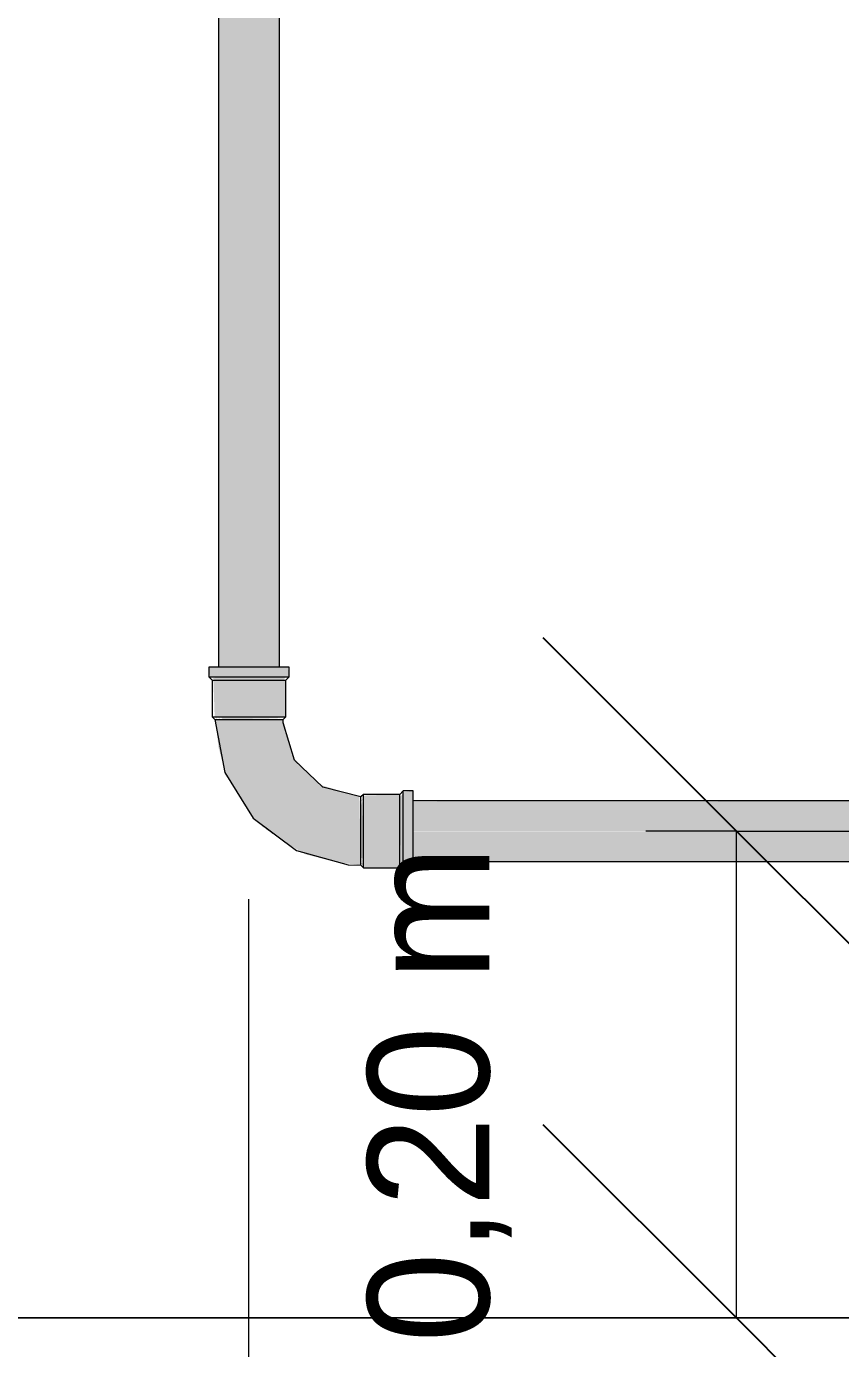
# Model space of a CAD drawing. Header units: metres. Extents: x 147 to 427, y -16 to 162.
# Drawn here: x 389.486 to 389.821, y -0.013 to 0.531 of the extents above; entities that cross this region are included whole.
import ezdxf

# ---------------------------------------------------------------- set-up
doc = ezdxf.new("R2010")
doc.units = ezdxf.units.M
for name, color, linetype, lineweight in [('A-ANNO-DIMS', 7, 'Continuous', 5), ('A-ANNO-DIMS-50', 7, 'Continuous', 5), ('A-WALL', 7, 'Continuous', 9), ('G-ANNO-DIMS', 7, 'Continuous', 5), ('P-PIPE', 7, 'Continuous', 5)]:
    doc.layers.add(name, color=color, linetype=linetype, lineweight=lineweight)
doc.styles.add('Century Gothic', font='GOTHIC.TTF', dxfattribs={"height": 0.05})
doc.styles.add('Century Gothic_1', font='GOTHIC.TTF', dxfattribs={"height": 0.075})
doc.dimstyles.new('Setores_1_5', dxfattribs={"dimscale": 0.3048, "dimtxt": 0.078313, "dimasz": 0.520833, "dimexe": 0.393701, "dimexo": 0.246063, "dimgap": 0.287073, "dimtad": 1, "dimrnd": 0.01, "dimzin": 0, "dimdsep": 46, "dimtxsty": 'Century Gothic_1', "dimblk1": 'OBLIQUE', "dimblk2": 'OBLIQUE', "dimsah": 1, "dimcen": 0.09, "dimazin": 0, "dimtfac": 1, "dimtdec": 4, "dimtix": 1, "dimtmove": 0, "dimatfit": 3, "dimfxl": 1, "dimtvp": 1, "dimtolj": 1, "dimtzin": 0, "dimarcsym": 2})
doc.dimstyles.new('Setores_1_mm', dxfattribs={"dimscale": 0.3048, "dimtxt": 0.052208, "dimasz": 0.520833, "dimexe": 0.393701, "dimexo": 0.246063, "dimgap": 0.287073, "dimtad": 1, "dimrnd": 0.01, "dimzin": 0, "dimdsep": 46, "dimtxsty": 'Century Gothic', "dimblk1": 'OBLIQUE', "dimblk2": 'OBLIQUE', "dimsah": 1, "dimcen": 0.09, "dimazin": 0, "dimtfac": 1, "dimtdec": 4, "dimtix": 1, "dimtmove": 0, "dimatfit": 3, "dimfxl": 1, "dimtvp": 1, "dimtolj": 1, "dimtzin": 0, "dimarcsym": 2})

# ---------------------------------------------------------------- blocks, each defined once
blk = doc.blocks.new('AF_Soldavel_Curva 45_90 - Standard-V235-HH')
at = {"layer": 'P-PIPE', "true_color": 0x69503c}
for points in [[(-163.6054, 0.26339), (-163.59152, 0.26339), (-163.59209, 0.26739), (-163.62452, 0.26739), (-163.62396, 0.26339), (-163.60797, 0.26339)], [(-163.56213, 0.18596), (-163.56265, 0.21418), (-163.57875, 0.219), (-163.58978, 0.2302), (-163.59398, 0.24589), (-163.62206, 0.24589), (-163.62155, 0.2433), (-163.62053, 0.23442), (-163.6175, 0.22296), (-163.6118, 0.21368), (-163.60451, 0.20351), (-163.59513, 0.19671), (-163.58492, 0.19048), (-163.57316, 0.1875), (-163.56924, 0.18681), (-163.56398, 0.18633)], [(-163.56103, 0.1849), (-163.54603, 0.1849), (-163.54603, 0.2151), (-163.56103, 0.21459), (-163.56103, 0.18581)], [(-163.54463, 0.1835), (-163.54463, 0.2155), (-163.54603, 0.21407), (-163.54567, 0.18521), (-163.54498, 0.18406)], [(-163.54463, 0.1835), (-163.54063, 0.18406), (-163.54063, 0.2165), (-163.54463, 0.21594), (-163.54463, 0.18406)], [(-163.59814, 0.19865), (-163.60342, 0.20264), (-163.59864, 0.19895)]]:
    blk.add_hatch(color=27, dxfattribs=at).paths.add_polyline_path(points)
h = blk.add_hatch(color=27, dxfattribs=at)
h.paths.add_polyline_path([(-163.59636, 0.26199), (-163.59374, 0.2621), (-163.59292, 0.26339), (-163.62312, 0.26296), (-163.62202, 0.26199), (-163.59646, 0.26199)])
h.paths.add_polyline_path([(-163.62267, 0.26199), (-163.62396, 0.26339), (-163.62396, 0.26297), (-163.62312, 0.26233)])
h = blk.add_hatch(color=27, dxfattribs=at)
h.paths.add_polyline_path([(-163.62261, 0.26199), (-163.62312, 0.26199), (-163.62261, 0.26195)])
h.paths.add_polyline_path([(-163.60294, 0.24699), (-163.59292, 0.24699), (-163.59292, 0.26199), (-163.62261, 0.26199), (-163.6221, 0.24699), (-163.60458, 0.24699)])
h = blk.add_hatch(color=27, dxfattribs=at)
h.paths.add_polyline_path([(-163.59514, 0.24699), (-163.61934, 0.24665), (-163.61878, 0.24589), (-163.59642, 0.24633), (-163.59552, 0.24679)])
h.paths.add_polyline_path([(-163.59605, 0.24589), (-163.59507, 0.24699), (-163.59552, 0.24653), (-163.59597, 0.24598)])
h.paths.add_polyline_path([(-163.62, 0.24589), (-163.6201, 0.24699), (-163.62052, 0.24653), (-163.6201, 0.24601)])
h.paths.add_polyline_path([(-163.62122, 0.24589), (-163.62134, 0.24699), (-163.6217, 0.24642)])
h = blk.add_hatch(color=27, dxfattribs=at)
h.paths.add_polyline_path([(-163.56103, 0.18843), (-163.5615, 0.21198), (-163.56213, 0.20956), (-163.56204, 0.18917), (-163.56137, 0.18868)])
h.paths.add_polyline_path([(-163.56103, 0.18712), (-163.56103, 0.18843), (-163.56174, 0.1877), (-163.5615, 0.1875)])
h.paths.add_polyline_path([(-163.56103, 0.18581), (-163.56103, 0.18712), (-163.56213, 0.18681), (-163.56161, 0.18633)])
h.paths.add_polyline_path([(-163.56213, 0.21198), (-163.56103, 0.21319), (-163.5616, 0.21306), (-163.56209, 0.21207)])
at = {"layer": 'P-PIPE'}
for p, q in [((-163.62452, 0.26739), (-163.62452, 0.26339)), ((-163.59152, 0.26739), (-163.62452, 0.26739)), ((-163.59152, 0.26339), (-163.59152, 0.26739)), ((-163.62452, 0.26339), (-163.62312, 0.26199)), ((-163.62452, 0.26339), (-163.59152, 0.26339)), ((-163.62312, 0.26199), (-163.62312, 0.24699)), ((-163.62312, 0.26199), (-163.59292, 0.26199)), ((-163.59292, 0.26199), (-163.59152, 0.26339)), ((-163.59292, 0.24699), (-163.59292, 0.26199)), ((-163.62312, 0.24699), (-163.62206, 0.24589)), ((-163.62312, 0.24699), (-163.59292, 0.24699)), ((-163.62206, 0.24589), (-163.59398, 0.24589)), ((-163.59398, 0.24589), (-163.59292, 0.24699)), ((-163.56103, 0.2151), (-163.56213, 0.21404)), ((-163.56213, 0.18596), (-163.56213, 0.21404)), ((-163.54603, 0.2151), (-163.56103, 0.2151)), ((-163.56103, 0.1849), (-163.56103, 0.2151)), ((-163.54463, 0.2165), (-163.54603, 0.2151)), ((-163.54603, 0.1849), (-163.54603, 0.2151)), ((-163.54063, 0.2165), (-163.54463, 0.2165)), ((-163.54463, 0.1835), (-163.54463, 0.2165)), ((-163.54063, 0.1835), (-163.54063, 0.2165)), ((-163.56213, 0.18596), (-163.56103, 0.1849)), ((-163.56103, 0.1849), (-163.54603, 0.1849)), ((-163.54603, 0.1849), (-163.54463, 0.1835)), ((-163.54463, 0.1835), (-163.54063, 0.1835))]:
    blk.add_line(p, q, dxfattribs=at)
at = {"layer": 'P-PIPE', "flags": 128}
for points in [[(-163.62206, 0.24589), (-163.61798, 0.22414), (-163.60628, 0.20536), (-163.58856, 0.1921), (-163.56724, 0.18618), (-163.56213, 0.18596)], [(-163.56213, 0.21404), (-163.57767, 0.21808), (-163.58926, 0.22919), (-163.59396, 0.24454), (-163.59398, 0.24589)]]:
    blk.add_lwpolyline(points, dxfattribs=at)
blk = doc.blocks.new('DIMBLOCK137-HH')
at = {"layer": 'A-ANNO-DIMS-50'}
for p, q in [((389.57758, -0.33495), (389.57758, 0.17199)), ((389.17758, -0.33495), (389.17758, -0.075)), ((389.17758, -0.33495), (389.57758, -0.33495)), ((389.17758, -0.33495), (389.17758, -0.45495)), ((389.57758, -0.33495), (389.57758, -0.45495))]:
    blk.add_line(p, q, dxfattribs=at)
at = {"layer": 'A-ANNO-DIMS-50', "lineweight": 25}
for p, q in [((389.17758, -0.33495), (389.25695, -0.25557)), ((389.57758, -0.33495), (389.65695, -0.25557)), ((389.17758, -0.33495), (389.0982, -0.41432)), ((389.57758, -0.33495), (389.4982, -0.41432))]:
    blk.add_line(p, q, dxfattribs=at)
at = {"layer": 'A-ANNO-DIMS-50', "color": 0, "insert": (389.21225, -0.15132), "char_height": 0.075, "width": 0.3967839, "attachment_point": 1, "line_spacing_factor": 0.984502, "style": 'Century Gothic_1'}
blk.add_mtext('0,40 m', dxfattribs=at)
blk = doc.blocks.new('_Oblique')
at = {"color": 0, "linetype": 'ByBlock', "lineweight": -2}
blk.add_line((-0.5, -0.5), (0.5, 0.5), dxfattribs=at)
blk = doc.blocks.new('DIMBLOCK138-HH')
at = {"layer": 'A-ANNO-DIMS-50'}
for p, q in [((389.57758, -0.33495), (389.57758, 0.17199)), ((390.13553, -0.33495), (390.13553, -0.023)), ((389.57758, -0.33495), (390.13553, -0.33495)), ((389.57758, -0.33495), (389.57758, -0.45495)), ((390.13553, -0.33495), (390.13553, -0.45495))]:
    blk.add_line(p, q, dxfattribs=at)
at = {"layer": 'A-ANNO-DIMS-50', "lineweight": 25}
for p, q in [((389.57758, -0.33495), (389.65695, -0.25557)), ((390.13553, -0.33495), (390.21491, -0.25557)), ((389.57758, -0.33495), (389.4982, -0.41432)), ((390.13553, -0.33495), (390.05616, -0.41432))]:
    blk.add_line(p, q, dxfattribs=at)
at = {"layer": 'A-ANNO-DIMS-50', "color": 0, "insert": (389.69123, -0.15132), "char_height": 0.075, "width": 0.3967839, "attachment_point": 1, "line_spacing_factor": 0.984502, "style": 'Century Gothic_1'}
blk.add_mtext('0,56 m', dxfattribs=at)
blk = doc.blocks.new('DIMBLOCK147-HH')
at = {"layer": 'A-ANNO-DIMS-50', "lineweight": 25}
for p, q in [((389.30488, 2.1), (389.2255, 2.17937)), ((389.30488, 2.1), (389.38425, 2.02062)), ((389.30488, 0), (389.2255, 0.07938)), ((389.30488, 0), (389.38425, -0.07938))]:
    blk.add_line(p, q, dxfattribs=at)
at = {"layer": 'A-ANNO-DIMS-50'}
for p, q in [((389.30488, 2.1), (389.18488, 2.1)), ((389.30488, 0), (389.30488, 2.1)), ((389.30488, 2.1), (389.50258, 2.1)), ((389.30488, 0), (389.26763, 0)), ((389.30488, 0), (389.42488, 0))]:
    blk.add_line(p, q, dxfattribs=at)
at = {"layer": 'A-ANNO-DIMS-50', "color": 0, "insert": (389.12125, 0.88467), "char_height": 0.075, "width": 0.3967839, "attachment_point": 1, "rotation": 90, "line_spacing_factor": 0.984502, "style": 'Century Gothic_1'}
blk.add_mtext('2,10 m', dxfattribs=at)
blk = doc.blocks.new('DIMBLOCK153-HH')
at = {"layer": 'A-ANNO-DIMS-50', "lineweight": 25}
for p, q in [((389.77783, 0.2), (389.69845, 0.27937)), ((389.77783, 0.2), (389.8572, 0.12062)), ((389.77783, 0), (389.69845, 0.07938)), ((389.77783, 0), (389.8572, -0.07938))]:
    blk.add_line(p, q, dxfattribs=at)
at = {"layer": 'A-ANNO-DIMS-50'}
for p, q in [((389.77783, 0.2), (389.74057, 0.2)), ((389.77783, 0), (389.77783, 0.2)), ((389.77783, 0.2), (389.89783, 0.2)), ((389.77783, 0), (389.74057, 0)), ((389.77783, 0), (389.89783, 0))]:
    blk.add_line(p, q, dxfattribs=at)
at = {"layer": 'A-ANNO-DIMS-50', "color": 0, "insert": (389.62624, -0.01022), "char_height": 0.05, "width": 0.2645226, "attachment_point": 1, "rotation": 90, "line_spacing_factor": 0.984502, "style": 'Century Gothic'}
blk.add_mtext('0,20 m', dxfattribs=at)

msp = doc.modelspace()

# ---------------------------------------------------------------- hatches: boundary and pattern name
at = {"layer": 'P-PIPE', "true_color": 0x00ffff}
for points in [[(389.56508, 0.26739), (389.57758, 0.26739), (389.57748, 1.13755), (389.56508, 1.13755), (389.56508, 0.26739)], [(389.58088, 0.26739), (389.59008, 0.26739), (389.58961, 1.13755), (389.57758, 1.13755), (389.57765, 0.26739), (389.58081, 0.26739)]]:
    msp.add_hatch(color=4, dxfattribs=at).paths.add_polyline_path(points)
h = msp.add_hatch(color=4, dxfattribs=at)
h.paths.add_polyline_path([(390.10353, 0.2), (390.10338, 0.2125), (390.06153, 0.21207), (390.06153, 0.2), (390.08179, 0.2)])
h.paths.add_polyline_path([(389.66939, 0.2), (390.04953, 0.20046), (390.04953, 0.2125), (389.64497, 0.21202), (389.64497, 0.2)])
h = msp.add_hatch(color=4, dxfattribs=at)
h.paths.add_polyline_path([(390.06153, 0.1875), (390.10353, 0.18797), (390.10353, 0.2), (390.06153, 0.2), (390.06153, 0.18755)])
h.paths.add_polyline_path([(389.64497, 0.1875), (390.04953, 0.18793), (390.04953, 0.2), (389.64497, 0.19987), (389.64497, 0.18791)])

# ---------------------------------------------------------------- linework, layer by layer
at = {"layer": 'A-WALL', "color": 253, "true_color": 0xaaaaaa}
msp.add_line((386.27758, 0), (398.97758, 0), dxfattribs=at)
at = {"layer": 'G-ANNO-DIMS'}
msp.add_line((398.97758, 0), (385.5317, 0), dxfattribs=at)
at = {"layer": 'P-PIPE'}
for p, q in [((389.56508, 1.13755), (389.56508, 0.26739)), ((389.59008, 0.26739), (389.59008, 1.13755)), ((390.04957, 0.2125), (389.64497, 0.2125)), ((389.64497, 0.1875), (390.04956, 0.1875))]:
    msp.add_line(p, q, dxfattribs=at)

# ---------------------------------------------------------------- block references
msp.add_blockref('AF_Soldavel_Curva 45_90 - Standard-V235-HH', (553.1856, 0), dxfattribs=at)

# ---------------------------------------------------------------- dimensions: what is measured, and where the dimension line sits
at = {"layer": 'A-ANNO-DIMS'}
for base, p1, p2, dimstyle, override, picture, middle in [((389.30488, 2.1), (389.19263, 0), (389.57758, 2.1), 'Setores_1_5', {"dimpost": '<>', "dimfxl": 2.134991}, 'DIMBLOCK147-HH', (389.17799, 1.05)), ((389.77783, 0.2), (389.66557, 0), (389.66557, 0.2), 'Setores_1_mm', {"dimpost": '<>', "dimfxl": 0.2}, 'DIMBLOCK153-HH', (389.66407, 0.1))]:
    dim = msp.add_linear_dim(base=base, p1=p1, p2=p2, angle=90, dimstyle=dimstyle, override=override, dxfattribs=at)
    dim.commit()
    dim.dimension.update_dxf_attribs({"geometry": picture, "text_midpoint": middle})
for base, p1, p2, override, picture, middle in [((389.57758, -0.33495), (389.17758, 0), (389.57758, 0.24699), {"dimpost": '<>', "dimfxl": 0.470111}, 'DIMBLOCK137-HH', (389.37758, -0.20806)), ((390.13553, -0.33495), (389.57758, 0.24699), (390.13553, 0.052), {"dimpost": '<>', "dimfxl": 0.591049}, 'DIMBLOCK138-HH', (389.85655, -0.20806))]:
    dim = msp.add_linear_dim(base=base, p1=p1, p2=p2, dimstyle='Setores_1_5', override=override, dxfattribs=at)
    dim.commit()
    dim.dimension.update_dxf_attribs({"geometry": picture, "text_midpoint": middle})

doc.saveas('drawing.dxf')
